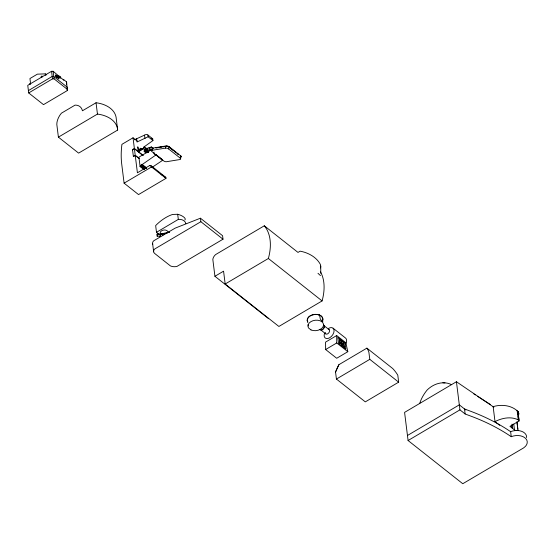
<?xml version="1.0" encoding="UTF-8"?>
<svg xmlns="http://www.w3.org/2000/svg" width="555" height="555" viewBox="0 0 555 555"><rect width="100%" height="100%" fill="white"/><g stroke="black" fill="none" stroke-linecap="round" stroke-linejoin="round"><path stroke-width="0.83" d="M55.972 76.035C56.922 75.078 56.693 76.93 56.485 75.792M56.825 76.867L56.589 75.917M58.004 77.034L58.199 77.624L58.199 77.076M57.63 76.715L58.365 77.346M66.6 81.932L67.315 90.569L43.505 104.645L28.694 92.942L27.75 85.359L51.566 71.283L53.12 71.276L63.79 80.232L63.714 79.649L66.6 81.932L66.586 84.7M156.787 155.442L151.647 151.369A2.088 0.916 15.2 0 1 151.89 150.336L152.542 148.136L166.028 145.951A2.359 1.041 15.2 0 1 169.254 146.797L180.812 155.927A2.359 1.041 15.2 0 1 180.694 157.315M152.368 150.252L152.965 148.074M153.215 148.435L152.826 148.372A1.609 0.708 15.2 0 0 152.68 148.428M151.952 150.322L165.439 148.13L166.028 145.951M158.147 156.517L163.989 161.123A2.088 0.916 15.2 0 0 166.32 161.741L179.882 159.542A2.359 1.041 15.2 0 0 180.215 158.113L168.665 148.983L169.254 146.797M180.215 158.113L180.812 155.927M60.655 77.755L60.537 78.193L59.253 76.701M143.669 147.429L143.905 147.748M143.925 147.554L143.62 147.207L152.944 140.568L152.722 138.812L147.907 135.011A4.655 2.914 -51.7 0 0 144.522 135.129L134.407 139.784M146.791 149.378C145.681 147.845 146.714 149.101 148.65 147.644A1.068 0.708 -7.1 0 1 149.371 147.727L151.189 147.04L153.118 148.56M139.756 150.71L140.609 148.275L142.149 149.496L141.9 148.879L141.594 149.559L140.242 148.49A2.602 1.63 -51.7 0 0 139.243 150.932L139.534 151.154L138.056 151.321M335.553 372.051L338.897 364.684L366.897 348.131L392.704 368.52A58.657 45.829 -61.9 0 1 397.796 375.159L398.663 382.159L365.308 401.875L336.427 379.051L335.553 372.051A58.657 28.673 -39.1 0 1 338.897 364.684M184.919 219.96L185.28 219.183A6.882 2.511 20 0 0 179.667 214.861L177.683 214.272L172.57 214.445A34.445 21.555 -51.7 0 0 155.657 225.587L156.489 232.302L159.112 234.37M144.133 169.698L140.089 166.5L140.644 165.605L155.899 154.991L155.83 154.45L155.358 154.512A3.163 1.977 -51.7 0 1 154.033 152.091M57.651 76.687L58.185 78.088L58.33 77.159M144.737 151.779L145.646 151.265L145.098 150.516L145.646 151.265M160.478 234.252L161.255 233.877L161.332 234.46L160.548 234.834A1.256 0.832 -7.1 0 0 160.561 235.854M147.713 150.835L147.887 152.472M152.347 167.194L162.636 160.312L162.573 159.778L155.83 154.45M28.402 90.611L52.205 76.43L53.779 76.534L67.259 87.184L67.315 90.569M57.089 76.049C58.032 81.134 55.549 72.663 58.636 77.263L58.809 78.789L58.636 77.263M28.694 92.942L52.51 78.872L54.071 78.865L67.55 89.515M96.043 102.751L82.452 110.778A16.234 10.156 -51.7 0 0 76.881 105.242L75.064 105.117L61.39 113.199A13.889 8.693 -51.7 0 0 56.811 124.376L58.4 137.147L78.616 153.124L117.667 130.05L116.259 118.721A28.222 18.738 -7.1 0 0 96.043 102.751L97.451 114.073A28.222 18.738 -7.1 0 1 117.667 130.05M58.4 137.147L97.451 114.073M133.04 137.779L121.92 144.349A99.352 62.167 -51.7 0 0 121.628 163.323L124.098 183.164L138.542 194.576L165.973 178.363L165.841 177.343L151.404 165.931L149.85 165.445L137.404 172.799L135.24 155.449L133.387 156.545L132.513 149.545L134.365 148.449L133.04 137.779L137.633 141.407M136.599 138.486L137.036 141.99L148.123 136.759L147.907 135.011M132.555 149.892L134.414 148.795L142.947 155.539M140.242 148.49L140.609 148.275M142.094 149.031C141.643 149.559 140.915 147.949 141.379 149.198M137.765 151.092L139.43 150.911L143.53 148.483L145.403 149.496L146.846 149.066L146.784 148.601M138.362 151.917L143.53 148.483M133.373 156.427L135.226 155.331L134.414 148.795M153.402 148.511L151.189 147.04M144.82 151.668L144.272 151.376L145.139 150.863M145.264 150.793L146.131 150.28L146.631 150.682L145.771 151.189L145.223 150.44L146.249 151.737L145.382 152.25L144.834 151.501L145.701 150.988L146.249 151.737M144.82 151.765L145.604 150.911M145.722 150.842L146.589 150.329L146.631 150.682M145.819 150.918L146.686 150.405L147.235 151.154L146.367 151.668L145.819 150.918L146.846 152.216L145.986 152.729L145.479 152.327L146.298 151.466L146.846 152.216M144.876 151.848L145.743 151.342M145.868 151.265L146.728 150.759M145.382 152.25L146.201 151.39M146.326 151.314L147.193 150.807L147.235 151.154M146.423 151.39L147.29 150.884L147.838 151.633L146.971 152.139L146.464 151.744L146.423 151.39L147.575 152.618M145.479 152.327L146.347 151.813M146.464 151.744L147.332 151.231M145.438 151.973L145.937 152.375L146.804 151.862M146.929 151.792L147.796 151.279L148.442 152.105L148.393 151.758M146.034 152.452L146.902 151.938L147.45 152.687M147.026 151.869L147.887 151.355M146.943 152.292L146.083 152.798L145.937 152.375M147.068 152.216L147.935 151.709M152.569 149.101L138.923 157.162L140.089 166.5M147.186 152.535L148.504 151.758M124.098 183.164L151.529 166.958L151.404 165.931M156.489 232.302L178.322 219.398C181.305 219.072 185.21 220.307 185.835 223.623M200.431 218.205L200.868 221.709L154.776 248.952A5.585 3.712 -7.1 0 0 154.824 253.579L170.399 265.887A7.617 5.057 -7.1 0 0 176.948 266.428L223.013 239.205L222.576 235.702L200.431 218.205L175.144 228.14L153.756 240.78A5.585 3.712 -7.1 0 0 152.785 244.158M320.561 267.947A10.517 7.832 -0.5 0 0 320.284 264.277A29.63 22.061 -0.5 0 0 300.13 251.165L297.993 252.421L264.298 225.795L215.715 254.516A5.383 3.372 -51.7 0 0 212.836 259.525L214.924 276.286L268.641 318.73M214.924 276.286L223.568 271.173L225.17 284.014L278.887 326.458L322.087 300.928A53.224 33.3 -51.7 0 0 320.741 272.283L320.526 271.922M225.17 284.014L268.37 258.484A53.224 33.3 -51.7 0 0 264.298 225.795M336.698 335.539L325.577 342.116L325.632 349.525L336.705 358.273L347.825 351.703L345.841 342.768L336.698 335.539L336.753 342.955L347.825 351.703M325.632 349.525L336.753 342.955M336.427 379.051L369.783 359.342L368.909 352.335A58.657 24.698 -48.6 0 0 366.897 348.131M456.432 381.736L404.581 412.386L408.085 440.517L462.766 483.724L523.601 447.913L525.474 446.324A11.072 7.347 -7.1 0 0 524.447 437.437A11.072 7.347 -7.1 0 0 511.259 436.695A206.939 137.397 -7.1 0 0 470.085 415.841L465.125 413.974L459.935 409.867L456.432 381.736L493.86 407.21M407.46 435.495L459.311 404.852L465.839 410.013M408.085 440.517L459.935 409.867M499.694 425.31L495.011 421.613L493.145 406.648C501.394 404.123 511.641 405.185 517.926 411.491L519.091 420.961L509.955 426.365L514.478 429.945A2.969 1.97 -7.1 0 0 517.988 430.298L516.941 421.883L517.843 429.133M146.846 149.066L146.499 149.586M495.011 421.613C502.011 417.957 510.94 416.201 518.28 419.871L519.091 420.961M57.9 77.083L58.254 77.416M58.289 78.109L58.337 77.27M152.542 148.136L152.479 148.15A2.088 0.916 15.2 0 0 152.237 149.191L152.285 149.233M162.712 235.5A1.256 0.832 -7.1 0 0 162.539 234.682L161.699 234.425L161.63 233.842L169.601 231.948M161.699 234.425L167.284 233.1M143.572 148.837C144.973 150.717 147.561 148.893 148.629 151.57M155.698 147.901L164.682 146.444M156.482 147.907L158.113 147.637M159.75 147.373L161.38 147.11M163.017 146.846L164.648 146.576M162.594 159.771L162.095 159.833A3.163 1.977 -51.7 0 1 161.651 159.778M161.255 233.877L160.492 233.953A25.398 16.865 -7.1 0 1 157.086 234.078L157.183 236.236L160.728 236.146M161.332 234.46L160.561 234.536A25.398 16.865 -7.1 0 1 157.162 234.661L157.086 234.078M159.375 236.222L160.555 236.152M46.627 74.925L45.281 73.864L37.358 74.155L29.942 78.539L30.622 83.985M442.835 382.797L444.416 382.818A37.046 23.178 -51.7 0 1 451.486 384.657M161.63 233.842L162.24 233.967M444.992 382.901C438.457 382.256 431.846 385.406 427.253 389.894A30.546 21.714 -49.5 0 0 423.742 394.751L422.903 396.159A30.546 21.714 -49.5 0 0 419.705 403.443M56.86 76.826L56.062 75.535L56.707 75.917M56.631 76.881L56.797 76.056M341.831 343.649L341.894 343.684M317.959 314.525L319.486 315.004L320.284 318.924A2.706 1.318 53.2 0 0 321.567 320.533L322.823 321.414L322.524 317.744L322.774 318.334M164.287 176.851L165.841 177.343M58.296 78.026L57.602 76.75L58.247 77.131M473.894 394.008L475.344 394.931M477.508 396.305L490.523 404.574M145.66 149.163L145.729 148.941M344.024 345.383L344.058 345.397M526.626 437.548A11.072 7.347 -7.1 0 0 510.635 431.672L507.138 429.362A206.939 137.397 -7.1 0 0 469.454 410.825L464.5 408.952L465.125 413.974M168.9 146.86L175.692 152.23M177.052 153.305L178.412 154.373M168.866 146.992L172.938 150.218M174.298 151.293L175.657 152.361M177.017 153.437L178.377 154.512M148.123 136.759L152.944 140.568M151.397 150.065L149.475 148.546L151.473 146.985M146.284 149.399L146.381 150.218L148.809 148.927A1.068 0.708 -7.1 0 1 149.531 149.011L151.453 150.53M56.575 75.64L55.542 74.835L55.729 76.354L58.823 78.782M155.899 154.991L162.636 160.312M144.196 146.596L147.477 149.191M146.083 149.933L148.684 152.035M144.737 151.425L144.231 151.022L144.272 151.376M144.834 151.501L145.341 151.904M143.981 150.939L145.923 152.452M134.365 148.449L138.216 151.487L137.64 146.818L138.119 147.2L138.604 151.092M138.701 151.869L143.19 155.421M268.37 258.484L322.087 300.928M149.85 165.445L151.813 166.999M161.006 174.263L162.317 175.297M151.529 166.958L165.973 178.363M135.226 155.331L139.076 158.376M135.24 155.449L139.09 158.494M141.969 164.301L146.686 168.026M141.761 164.453L146.478 168.186M141.56 164.627L146.277 168.352M141.358 164.8L146.076 168.533M141.171 164.995L145.216 168.186M140.984 165.189L145.028 168.387M140.81 165.397L144.855 168.595M140.644 165.605L144.689 168.803M140.491 165.827L144.536 169.018M140.346 166.049L144.39 169.24M140.214 166.271L144.251 169.469M200.868 221.709L223.013 239.205M333.097 328.22L345.612 338.106A6.292 3.94 -51.7 0 1 346.195 342.775M369.783 359.342L398.663 382.159M323.773 325.452L329.164 329.712M321.061 330.149L325.778 333.874M317.987 273.31L320.492 275.599M56.395 76.701L55.986 76.028M145.694 148.893L145.417 148.678L145.785 148.913M517.926 411.491L518.814 413.614L518.259 417.117L518.786 413.607L517.912 411.484L518.953 419.795M308.33 325.986L308.074 324.758M517.114 410.534L518.28 419.871M513.75 424.096L514.478 429.945M511.974 424.152L512.501 428.384A4.974 3.302 -7.1 0 1 512.425 424.908M510.635 431.672L511.259 436.695M177.683 214.272L178.322 219.398M149.371 147.727L149.531 149.011M146.589 148.712L146.652 149.184M144.522 135.129L144.952 138.632M157.114 235.653L157.183 236.236M146.138 149.434L146.18 149.781M145.993 149.462L146.034 149.808M145.847 149.482L145.889 149.829M145.694 149.489L145.743 149.843M145.549 149.496L145.59 149.843M145.403 149.496L145.445 149.843M145.257 149.482L145.299 149.836M145.119 149.468L145.16 149.815M144.98 149.441L145.022 149.788M144.841 149.406L144.89 149.76M144.716 149.371L144.758 149.718M144.591 149.323L144.633 149.677M141.9 148.879L141.955 149.344M152.632 243.68L153.652 251.852M58.185 76.347A1.179 0.784 -7.1 0 1 59.836 76.368L59.933 77.187M53.12 71.276L54.071 78.865M51.566 71.283L52.51 78.872M45.281 73.864L45.461 75.32M320.714 266.102L320.783 273.344M59.156 76.944A1.179 0.784 -7.1 0 1 60.176 77.547M59.836 76.368A1.179 0.784 -7.1 0 1 59.628 77.492M345.668 342.886A2.685 1.679 -51.7 0 1 345.8 343.913M328.525 328.414A6.292 3.94 -51.7 0 1 334.075 331.016A6.292 3.94 -51.7 0 1 327.963 338.467A6.292 3.94 -51.7 0 1 324.536 333.277M328.296 329.448A2.685 1.679 -51.7 0 1 329.49 331.488A2.685 1.679 -51.7 0 1 326.999 334.082A2.685 1.679 -51.7 0 1 325.369 332.494M323.385 325.237A2.685 1.679 -51.7 0 1 324.189 326.271M324.182 326.826A2.685 1.679 -51.7 0 1 322.878 329.122M322.344 329.51A2.685 1.679 -51.7 0 1 321.789 329.774M320.388 329.615A2.685 1.679 -51.7 0 1 320.117 329.261M323.537 324.973A2.997 1.873 -51.7 0 1 323.51 328.747A2.997 1.873 -51.7 0 1 319.881 329.462M307.803 322.136A7.867 5.224 -7.1 0 1 314.956 314.352A7.867 5.224 -7.1 0 1 322.275 321.061M307.817 322.254A7.867 5.224 -7.1 0 1 314.969 314.47A7.867 5.224 -7.1 0 1 322.288 321.178M151.231 138.327A4.655 2.914 -51.7 0 1 152.722 138.812M160.763 158.938A3.163 1.977 -51.7 0 1 160.659 158.473M165.439 148.13A2.359 1.041 15.2 0 1 168.665 148.983M167.867 146.485A1.887 0.832 15.2 0 1 168.512 146.763M180.666 156.364A1.887 0.832 15.2 0 1 180.604 157.107M180.555 156.246A1.887 0.832 15.2 0 0 180.417 156.121L180.451 155.99A1.887 0.832 15.2 0 1 180.639 156.975M166.32 146.18A1.887 0.832 15.2 0 1 167.423 146.222M167.901 146.353A1.887 0.832 15.2 0 1 168.734 146.742M160.215 234.779A1.256 0.832 -7.1 0 1 160.978 233.946A1.256 0.832 -7.1 0 1 162.344 234.03M169.018 232.288A2.137 1.415 -7.1 0 1 169.601 232.066M160.506 233.891A3.927 2.608 -7.1 0 1 163.066 230.172A3.927 2.608 -7.1 0 1 167.978 231.99M29.512 84.173C30.282 85.179 30.352 82.605 29.512 84.173M339.417 342.615L340.104 343.6L339.417 342.615M339.667 342.47L340.354 343.448L339.667 342.47M341.582 344.329L342.269 345.307L341.582 344.329M341.831 344.183L342.518 345.161L341.831 344.183M343.802 346.077L344.488 347.055L343.802 346.077M344.045 345.931L344.731 346.91L344.045 345.931M144.418 146.915L144.668 147.311L144.418 146.915M149.004 150.419L149.607 150.481L149.004 150.419M311.022 329.941L308.531 327.97A7.867 5.224 -7.1 0 1 315.344 320.221A7.867 5.224 -7.1 0 1 323.232 326.451A7.867 5.224 -7.1 0 1 311.022 329.941M345.12 343.254L337.808 337.468L338.536 343.309L345.848 349.088L345.12 343.254M343.656 342.615L339.32 339.195L339.611 341.526L343.947 344.953L343.656 342.615M343.573 342.657L339.431 339.389L339.695 341.491L343.836 344.759L343.573 342.657M41.694 77.235A0.715 0.444 -51.7 0 0 42.166 76.16A0.715 0.444 -51.7 0 0 41.195 76.639A0.715 0.444 -51.7 0 0 41.694 77.235"/></g></svg>
